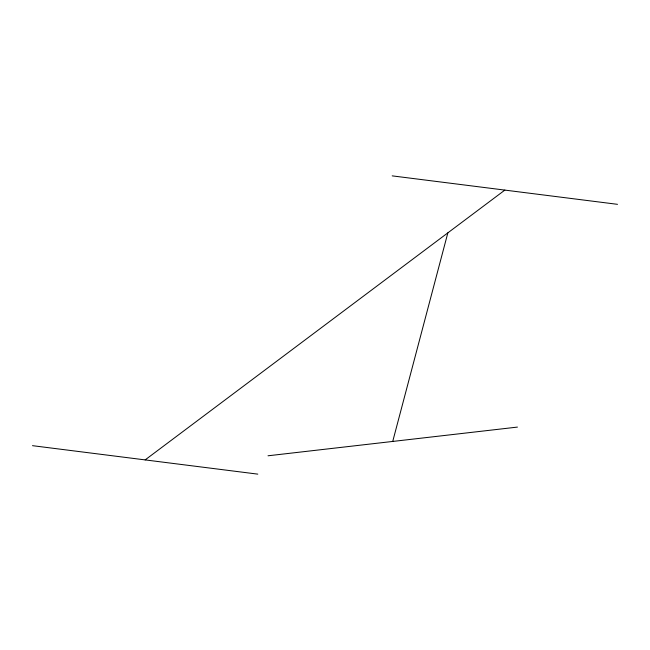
<?xml version="1.0" encoding="UTF-8"?>
<svg xmlns="http://www.w3.org/2000/svg" width="650" height="650" viewBox="0 0 650 650"><rect width="100%" height="100%" fill="white"/><g stroke="black" fill="none" stroke-linecap="round" stroke-linejoin="round"><path stroke-width="0.97" d="M392.722 441.439L447.85 232.854M145.145 459.899L504.855 190.101M268.019 455.788L517.424 427.091M392.202 175.866L617.5 204.327M32.5 445.673L257.798 474.134"/></g></svg>
